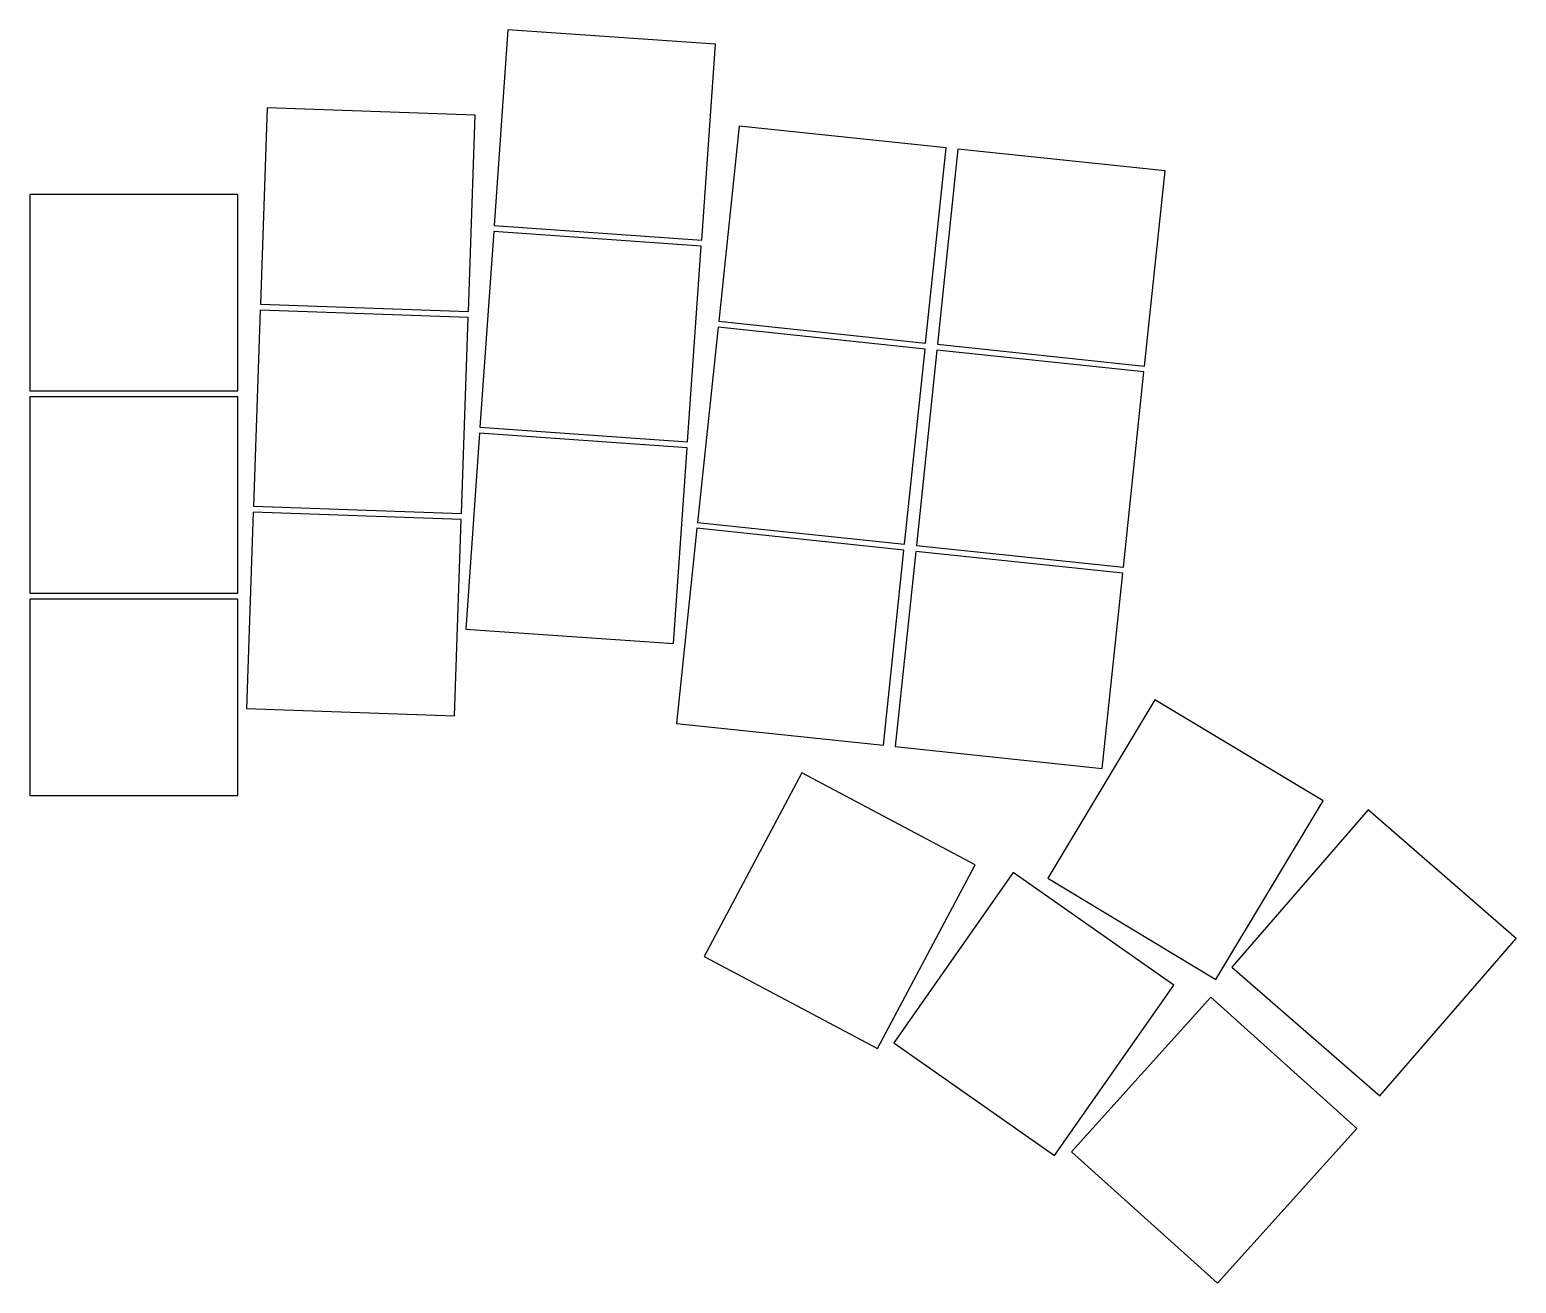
# Model space of a CAD drawing. Header units: millimetres. Extents: x 91 to 216, y -149 to -44.
import ezdxf

# ---------------------------------------------------------------- set-up
doc = ezdxf.new("R2010")
doc.units = ezdxf.units.MM

msp = doc.modelspace()

# ---------------------------------------------------------------- linework, layer by layer
for p, q in [((131.45, -43.89), (130.3, -60.35)), ((148.91, -45.11), (131.45, -43.89)), ((147.76, -61.57), (148.91, -45.11)), ((111.23, -50.47), (110.65, -66.96)), ((128.72, -51.08), (111.23, -50.47)), ((128.14, -67.57), (128.72, -51.08)), ((150.91, -51.99), (149.19, -68.4)), ((168.32, -53.82), (150.91, -51.99)), ((166.59, -70.23), (168.32, -53.82)), ((169.31, -53.92), (167.59, -70.33)), ((186.72, -55.75), (169.31, -53.92)), ((184.99, -72.16), (186.72, -55.75)), ((108.75, -57.75), (91.25, -57.75)), ((91.25, -57.75), (91.25, -74.25)), ((108.75, -74.25), (108.75, -57.75)), ((130.27, -60.85), (129.11, -77.31)), ((147.72, -62.07), (130.27, -60.85)), ((130.3, -60.35), (147.76, -61.57)), ((146.57, -78.53), (147.72, -62.07)), ((110.64, -67.46), (110.06, -83.95)), ((128.13, -68.07), (110.64, -67.46)), ((110.65, -66.96), (128.14, -67.57)), ((127.55, -84.56), (128.13, -68.07)), ((149.19, -68.4), (166.59, -70.23)), ((149.14, -68.9), (147.41, -85.31)), ((166.54, -70.73), (149.14, -68.9)), ((164.82, -87.14), (166.54, -70.73)), ((167.54, -70.83), (165.81, -87.24)), ((184.94, -72.66), (167.54, -70.83)), ((167.59, -70.33), (184.99, -72.16)), ((183.22, -89.07), (184.94, -72.66)), ((91.25, -74.25), (108.75, -74.25)), ((108.75, -74.75), (91.25, -74.75)), ((91.25, -74.75), (91.25, -91.25)), ((108.75, -91.25), (108.75, -74.75)), ((129.11, -77.31), (146.57, -78.53)), ((129.08, -77.81), (127.93, -94.27)), ((146.54, -79.03), (129.08, -77.81)), ((145.39, -95.49), (146.54, -79.03)), ((110.04, -84.45), (109.47, -100.94)), ((127.53, -85.06), (110.04, -84.45)), ((110.06, -83.95), (127.55, -84.56)), ((126.96, -101.55), (127.53, -85.06)), ((147.36, -85.8), (145.64, -102.21)), ((164.76, -87.63), (147.36, -85.8)), ((147.41, -85.31), (164.82, -87.14)), ((165.81, -87.24), (183.22, -89.07)), ((163.04, -104.04), (164.76, -87.63)), ((165.76, -87.74), (164.03, -104.15)), ((183.16, -89.57), (165.76, -87.74)), ((181.44, -105.98), (183.16, -89.57)), ((91.25, -91.25), (108.75, -91.25)), ((108.75, -91.75), (91.25, -91.75)), ((91.25, -91.75), (91.25, -108.25)), ((108.75, -108.25), (108.75, -91.75)), ((127.93, -94.27), (145.39, -95.49)), ((109.47, -100.94), (126.96, -101.55)), ((185.87, -100.21), (176.86, -115.21)), ((200.01, -108.71), (185.87, -100.21)), ((145.64, -102.21), (163.04, -104.04)), ((164.03, -104.15), (181.44, -105.98)), ((156.18, -106.34), (147.97, -121.79)), ((170.75, -114.08), (156.18, -106.34)), ((91.25, -108.25), (108.75, -108.25)), ((191, -123.71), (200.01, -108.71)), ((203.81, -109.47), (192.33, -122.68)), ((216.26, -120.29), (203.81, -109.47)), ((162.54, -129.53), (170.75, -114.08)), ((173.96, -114.72), (163.92, -129.06)), ((187.47, -124.19), (173.96, -114.72)), ((176.86, -115.21), (191, -123.71)), ((204.78, -133.5), (216.26, -120.29)), ((147.97, -121.79), (162.54, -129.53)), ((192.33, -122.68), (204.78, -133.5)), ((177.44, -138.52), (187.47, -124.19)), ((190.57, -125.21), (178.86, -138.21)), ((202.84, -136.25), (190.57, -125.21)), ((163.92, -129.06), (177.44, -138.52)), ((191.13, -149.25), (202.84, -136.25)), ((178.86, -138.21), (191.13, -149.25))]:
    msp.add_line(p, q)

doc.saveas('drawing.dxf')
